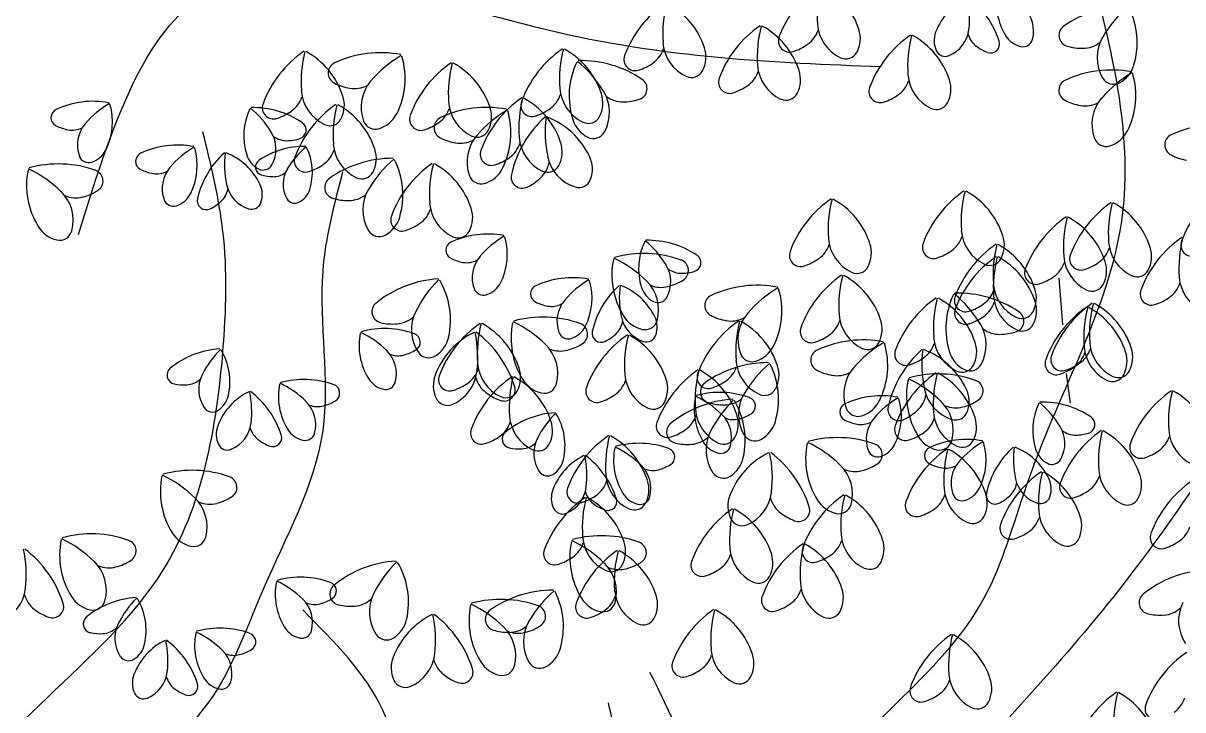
# Model space of a CAD drawing. Header units: millimetres. Extents: x 87938 to 265635, y 330093 to 434310.
# Drawn here: x 134599 to 135835, y 385443 to 386175 of the extents above; entities that cross this region are included whole.
import ezdxf

# ---------------------------------------------------------------- set-up
doc = ezdxf.new("R2010")
doc.units = ezdxf.units.MM

# ---------------------------------------------------------------- blocks, each defined once
blk = doc.blocks.new('A$C375B4AEE')
for p, q in [((7231.9, 4380.2), (7236, 4330.5)), ((7240, 4278.4), (7244.1, 4246.9))]:
    blk.add_line(p, q)
for centre, radius, start, end in [((7043.7, 4596.5), 117.2, 124.4099, 159.6857), ((7101.2, 4660.6), 126.8, 165.1974, 184.3302), ((6939.4, 4619.5), 83.7, 18.1183, 61.2661), ((7232.4, 4673.8), 66.9, 168.5702, 211.718), ((6879.1, 4576.8), 117.2, 124.4099, 159.6857), ((6936.6, 4640.9), 126.8, 165.1974, 184.3302), ((6774.8, 4599.7), 83.7, 18.1183, 61.2661), ((7163.3, 4618.8), 66.9, 116.1314, 159.2792), ((7035.5, 4657.5), 101.5, 353.0673, 12.2001), ((7079.1, 4604.2), 93.8, 17.7118, 52.9875), ((7170.5, 4643.7), 34.7, 345.1277, 45.5062), ((7304.7, 4553), 117.2, 89.873, 125.1487), ((7388.4, 4573.3), 126.8, 130.6604, 149.7931), ((7231.8, 4631.1), 83.7, 343.5813, 26.7291), ((6979.9, 4552.6), 117.2, 124.4099, 159.6857), ((7037.4, 4616.7), 126.8, 165.1974, 184.3302), ((6875.6, 4575.6), 83.7, 18.1183, 61.2661), ((7018, 4654.3), 43.4, 184.3302, 244.7087), ((7244.1, 4639.1), 11.9, 125.1483, 254.0782), ((6945, 4633.1), 11.9, 159.6855, 288.6152), ((6947.3, 4653.7), 29.6, 305.0675, 341.9073), ((6988.7, 4635.6), 31.8, 332.7028, 18.1184), ((7140.2, 4542.6), 117.2, 124.4099, 159.6857), ((7197.7, 4606.7), 126.8, 165.1974, 184.3302), ((7035.9, 4565.6), 83.7, 18.1183, 61.2661), ((7124.5, 4633.5), 25.4, 159.2791, 204.6945), ((7101.8, 4649.5), 34.7, 292.6888, 353.0673), ((7158.3, 4646.4), 23.7, 195.4903, 232.3299), ((7197, 4652), 25.4, 211.718, 257.1334), ((7316.2, 4615.3), 43.4, 149.7932, 210.1718), ((6769.2, 4527.9), 117.2, 124.4099, 159.6857), ((6826.6, 4592), 126.8, 165.1974, 184.3302), ((6664.9, 4550.8), 83.7, 18.1183, 61.2661), ((6782.6, 4634), 29.6, 305.0675, 341.9073), ((6853.3, 4634.6), 43.4, 184.3302, 244.7087), ((6824.1, 4615.9), 31.8, 332.7028, 18.1184), ((6930.4, 4677.7), 58.9, 288.1803, 305.0675), ((7111.1, 4627.3), 10.7, 204.6944, 292.6888), ((7172.6, 4665), 47.1, 232.3299, 249.2171), ((7159.4, 4629.8), 9.54, 248.7821, 17.7116), ((7193.8, 4637.6), 10.7, 257.1335, 345.1275), ((7257.4, 4684.1), 58.9, 253.6434, 270.5305), ((7257.6, 4654.8), 29.6, 270.5305, 307.3702), ((6493.7, 4525.4), 117.2, 124.4099, 159.6857), ((6551.1, 4589.5), 126.8, 165.1974, 184.3302), ((6389.4, 4548.3), 83.7, 18.1183, 61.2661), ((6509.3, 4503.3), 117.2, 79.5427, 114.8184), ((6595.2, 4508.2), 126.8, 120.3301, 139.4629), ((6451.6, 4593.1), 83.7, 333.251, 16.3988), ((6793.8, 4574.5), 83.7, 154.4733, 197.621), ((6638.4, 4513.4), 126.8, 31.4092, 50.542), ((6722.5, 4494.9), 117.2, 56.0537, 91.3294), ((6780.4, 4613.3), 11.9, 159.6855, 288.6152), ((7005.1, 4627.2), 13.3, 244.7086, 332.7027), ((6465.1, 4598.8), 11.9, 114.8186, 243.7479), ((6650.6, 4513.1), 117.2, 124.4099, 159.6857), ((6708.1, 4577.2), 126.8, 165.1974, 184.3302), ((6546.3, 4536.1), 83.7, 18.1183, 61.2661), ((6765.8, 4657.9), 58.9, 288.1803, 305.0675), ((6840.5, 4607.4), 13.3, 244.7086, 332.7027), ((6883.5, 4609.8), 29.6, 305.0675, 341.9073), ((6954.1, 4610.4), 43.4, 184.3302, 244.7087), ((6924.9, 4591.7), 31.8, 332.7028, 18.1184), ((7288.2, 4484.9), 117.2, 79.5426, 114.8184), ((7374.2, 4489.8), 126.8, 120.3301, 139.4629), ((7281.6, 4616.4), 31.8, 298.1659, 343.5814), ((7230.5, 4574.8), 83.7, 333.251, 16.3988), ((6486.3, 4640.7), 58.9, 243.313, 260.2002), ((6531.8, 4562.4), 43.4, 139.4629, 199.8414), ((6781.3, 4582.2), 11.9, 287.1241, 56.0536), ((6881.2, 4589.1), 11.9, 159.6855, 288.6152), ((7043.8, 4599.8), 29.6, 305.0675, 341.9073), ((7114.5, 4600.4), 43.4, 184.3302, 244.7087), ((7085.2, 4581.7), 31.8, 332.7028, 18.1184), ((7244, 4580.5), 11.9, 114.8184, 243.748), ((7290.3, 4600.2), 13.3, 210.1714, 298.166), ((6397.2, 4582.6), 29.6, 305.0674, 341.9073), ((6467.9, 4583.2), 43.4, 184.3302, 244.7086), ((6438.7, 4564.5), 31.8, 332.7028, 18.1184), ((6481.3, 4611.9), 29.6, 260.2003, 297.04), ((6672.7, 4585.1), 29.6, 305.0675, 341.9073), ((6743.4, 4585.7), 43.4, 184.3302, 244.7087), ((6714.2, 4567), 31.8, 332.7028, 18.1184), ((6709.7, 4556.9), 43.4, 331.0307, 31.4092), ((6767.4, 4597.7), 29.6, 233.8321, 270.6718), ((6866.6, 4633.8), 58.9, 288.1803, 305.0675), ((6941.3, 4583.2), 13.3, 244.7086, 332.7027), ((7041.5, 4579.2), 11.9, 159.6855, 288.6152), ((7026.9, 4623.8), 58.9, 288.1803, 305.0675), ((6202.6, 4474.9), 93.8, 79.5426, 114.8184), ((6271.4, 4478.8), 101.5, 120.3301, 139.4629), ((6156.5, 4546.8), 66.9, 333.251, 16.3988), ((6305.9, 4483), 101.5, 31.4091, 50.542), ((6373.2, 4468.2), 93.8, 56.0537, 91.3294), ((6394.9, 4561.9), 11.9, 159.6855, 288.6153), ((6527.8, 4468.6), 117.2, 124.4099, 159.6857), ((6585.2, 4532.7), 126.8, 165.1974, 184.3302), ((6423.5, 4491.6), 83.7, 18.1183, 61.2661), ((6554.2, 4570.3), 29.6, 305.0674, 341.9073), ((6622.2, 4445), 117.2, 79.5427, 114.8184), ((6624.9, 4570.9), 43.4, 184.3302, 244.7087), ((6725.9, 4475.7), 117.2, 124.4099, 159.6857), ((6595.6, 4552.2), 31.8, 332.7028, 18.1184), ((6783.3, 4539.9), 126.8, 165.1974, 184.3302), ((6670.5, 4564.4), 11.9, 159.6855, 288.6152), ((6621.5, 4498.7), 83.7, 18.1183, 61.2661), ((6767, 4627), 58.9, 270.6718, 287.559), ((7101.6, 4573.3), 13.3, 244.7086, 332.7027), ((7265.2, 4622.4), 58.9, 243.313, 260.2002), ((7260.2, 4593.5), 29.6, 260.2002, 297.0399), ((7310.7, 4544.1), 43.4, 139.4629, 199.8414), ((6167.3, 4551.3), 9.54, 114.8185, 243.7481), ((6430.2, 4531.8), 66.9, 154.4733, 197.621), ((6380.4, 4606.5), 58.9, 288.1803, 305.0675), ((6455.1, 4556), 13.3, 244.7086, 332.7027), ((6497.9, 4569.8), 31.8, 287.8356, 333.2509), ((6551.9, 4549.6), 11.9, 159.6855, 288.6153), ((6578, 4540.5), 11.9, 114.8186, 243.7479), ((6708.1, 4449.9), 126.8, 120.3301, 139.4629), ((6564.4, 4534.9), 83.7, 333.251, 16.3988), ((6762.8, 4464.8), 117.2, 131.9815, 167.2572), ((6655.9, 4609), 58.9, 288.1803, 305.0675), ((6811.3, 4535.9), 126.8, 172.7689, 191.9017), ((6656.4, 4473.8), 83.7, 25.6899, 68.8377), ((6744.3, 4558.8), 31.8, 197.6211, 243.0365), ((6730.6, 4558.5), 13.3, 244.7086, 332.7027), ((6184.2, 4584.8), 47.1, 243.313, 260.2002), ((6180.2, 4561.7), 23.7, 260.2002, 297.04), ((6220.7, 4522.2), 34.7, 139.4629, 199.8413), ((6420.2, 4538), 9.54, 287.1242, 56.0538), ((6503.5, 4552.2), 13.3, 199.8412, 287.8356), ((6537.3, 4594.3), 58.9, 288.1803, 305.0675), ((6612, 4543.7), 13.3, 244.7086, 332.7027), ((7276.8, 4551.4), 31.8, 287.8356, 333.2509), ((7401.1, 4426.6), 117.2, 79.5426, 114.8184), ((6362.9, 4517.8), 34.7, 331.0306, 31.4092), ((6409.1, 4550.4), 23.7, 233.8321, 270.6718), ((6408.8, 4573.8), 47.1, 270.6718, 287.559), ((6599.1, 4582.4), 58.9, 243.313, 260.2002), ((6594.2, 4553.6), 29.6, 260.2003, 297.04), ((6644.7, 4504.1), 43.4, 139.4629, 199.8414), ((6700.1, 4533.6), 43.4, 184.3302, 244.7087), ((6670.9, 4514.9), 31.8, 332.7028, 18.1184), ((6735.9, 4542.3), 13.3, 243.0365, 331.0308), ((7282.5, 4533.9), 13.3, 199.8412, 287.8355), ((7356.9, 4522.2), 11.9, 114.8184, 243.748), ((6193.5, 4528.1), 25.4, 287.8356, 333.251), ((6257.6, 4504.7), 9.54, 114.8185, 243.7481), ((6292.9, 4428.2), 93.8, 79.5426, 114.8184), ((6361.7, 4432.2), 101.5, 120.3301, 139.4629), ((6246.8, 4500.1), 66.9, 333.251, 16.3988), ((6405.4, 4444.1), 93.8, 131.9815, 167.2573), ((6444.2, 4501), 101.5, 172.7689, 191.9017), ((6320.3, 4451.3), 66.9, 25.6899, 68.8377), ((6390.6, 4519.3), 25.4, 197.6209, 243.0365), ((6427.7, 4435.1), 85.5, 88.9788, 124.2545), ((6488.9, 4449), 92.5, 129.7662, 148.899), ((6375.4, 4492.9), 61, 342.6871, 25.8349), ((6431.3, 4525.8), 29.6, 305.0674, 341.9073), ((6502, 4526.4), 43.4, 184.3302, 244.7086), ((6472.8, 4507.7), 31.8, 332.7028, 18.1184), ((6627.1, 4512.3), 11.9, 159.6855, 288.6152), ((6629.4, 4532.9), 29.6, 305.0675, 341.9073), ((6165.7, 4384.7), 117.2, 70.1506, 105.4264), ((6198, 4514), 10.7, 199.8417, 287.8357), ((6384.5, 4498.6), 8.7, 124.2545, 253.184), ((6384, 4506.1), 10.7, 243.0367, 331.031), ((6429, 4505.2), 11.9, 159.6855, 288.6153), ((6414.5, 4549.8), 58.9, 288.1803, 305.0675), ((6522.1, 4390.7), 117.2, 89.8729, 125.1487), ((6605.8, 4410.9), 126.8, 130.6604, 149.7932), ((6630.5, 4405.7), 117.2, 124.4099, 159.6857), ((6449.2, 4468.8), 83.7, 343.5813, 26.7291), ((6688, 4469.8), 126.8, 165.1974, 184.3302), ((6526.2, 4428.6), 83.7, 18.1183, 61.2661), ((6612.6, 4556.9), 58.9, 288.1803, 305.0675), ((6659.6, 4508.8), 29.6, 312.6391, 349.4788), ((6687.3, 4506.4), 13.3, 244.7086, 332.7027), ((6729.6, 4518.7), 43.4, 191.9017, 252.2802), ((6703.1, 4496.3), 31.8, 340.2745, 25.6899), ((7378.1, 4564.1), 58.9, 243.313, 260.2002), ((6215.4, 4479.2), 83.7, 168.5702, 211.718), ((6079.6, 4382.1), 126.8, 45.5061, 64.6389), ((6201.4, 4483.7), 11.9, 301.2209, 70.1507), ((6274.5, 4538.2), 47.1, 243.313, 260.2002), ((6270.5, 4515.1), 23.7, 260.2002, 297.0399), ((6311, 4475.6), 34.7, 139.4629, 199.8413), ((6394.7, 4531.3), 42.9, 252.7491, 269.6363), ((6394.6, 4509.9), 21.6, 269.6364, 306.476), ((6436.8, 4480.4), 31.6, 148.8991, 209.2775), ((6489.2, 4499.3), 13.3, 244.7086, 332.7027), ((6616.4, 4493.9), 13.3, 199.8412, 287.8356), ((6610.8, 4511.5), 31.8, 287.8356, 333.2509), ((6660.1, 4488), 11.9, 167.2572, 296.1868), ((6639.8, 4530.3), 58.9, 295.7519, 312.6391), ((6322.9, 4479.3), 23.7, 312.6391, 349.4787), ((6378.9, 4487.2), 34.7, 191.9017, 252.2802), ((6357.7, 4469.3), 25.4, 340.2744, 25.6898), ((6411.5, 4481.6), 23.2, 297.2717, 342.6872), ((6461.5, 4476.8), 11.9, 125.1488, 254.0781), ((6533.6, 4452.9), 43.4, 149.7932, 210.1716), ((6720.5, 4490.1), 13.3, 252.2802, 340.2746), ((7472.7, 4378.9), 117.2, 124.4099, 159.6857), ((6138.1, 4441.7), 43.4, 345.1278, 45.5062), ((6184.2, 4495.3), 29.6, 247.9291, 284.7688), ((6176.7, 4523.6), 58.9, 284.7688, 301.656), ((6288.4, 4467.4), 10.7, 199.8416, 287.8356), ((6283.8, 4481.5), 25.4, 287.8356, 333.251), ((6323.3, 4462.7), 9.54, 167.2572, 296.1871), ((6417.7, 4469.7), 9.72, 209.2774, 297.2718), ((6474.8, 4521.8), 58.9, 253.6434, 270.5305), ((6475.1, 4492.5), 29.6, 270.5305, 307.3702), ((7055.5, 4367.9), 117.2, 124.4099, 159.6857), ((7113, 4432), 126.8, 165.1974, 184.3302), ((6951.2, 4390.9), 83.7, 18.1183, 61.2661), ((7197.2, 4376.4), 117.2, 124.4099, 159.6857), ((7254.7, 4440.5), 126.8, 165.1974, 184.3302), ((7092.9, 4399.4), 83.7, 18.1183, 61.2661), ((6307, 4496.5), 47.1, 295.7519, 312.6391), ((6371.6, 4464.3), 10.7, 252.2802, 340.2741), ((6534.1, 4462.9), 29.6, 305.0674, 341.9073), ((6604.7, 4463.5), 43.4, 184.3302, 244.7087), ((6575.5, 4444.8), 31.8, 332.7028, 18.1184), ((7354.2, 4364.1), 117.2, 124.4099, 159.6857), ((7411.6, 4428.2), 126.8, 165.1974, 184.3302), ((7249.9, 4387.1), 83.7, 18.1183, 61.2661), ((6499, 4454.1), 31.8, 298.166, 343.5814), ((6531.8, 4442.2), 11.9, 159.6855, 288.6153), ((6517.2, 4486.9), 58.9, 288.1803, 305.0675), ((7306.2, 4348.9), 117.2, 124.4099, 159.6857), ((7363.7, 4413), 126.8, 165.1974, 184.3302), ((7201.9, 4371.8), 83.7, 18.1183, 61.2661), ((6171.2, 4451.9), 31.8, 211.718, 257.1335), ((6167.1, 4433.9), 13.3, 257.1335, 345.1277), ((6507.7, 4437.8), 13.3, 210.1717, 298.1659), ((6623.4, 4333.4), 93.8, 79.5426, 114.8184), ((6591.9, 4436.3), 13.3, 244.7086, 332.7027), ((7171.4, 4434.2), 43.4, 184.3302, 244.7086), ((7142.2, 4415.5), 31.8, 332.7028, 18.1184), ((6588.1, 4409.9), 9.54, 114.8181, 243.7479), ((6692.2, 4337.4), 101.5, 120.3301, 139.4629), ((6577.3, 4405.3), 66.9, 333.251, 16.3988), ((6851, 4390.4), 66.9, 154.4732, 197.621), ((6726.8, 4341.5), 101.5, 31.4092, 50.542), ((6794, 4326.7), 93.8, 56.0537, 91.3294), ((6959.1, 4425.1), 29.6, 305.0675, 341.9072), ((7029.7, 4425.7), 43.4, 184.3302, 244.7086), ((7000.5, 4407), 31.8, 332.7029, 18.1183), ((7098.5, 4412.9), 11.9, 159.6855, 288.6153), ((7100.7, 4433.6), 29.6, 305.0674, 341.9073), ((7231.3, 4319.6), 117.2, 124.4099, 159.6857), ((7288.7, 4383.8), 126.8, 165.1974, 184.3302), ((7127, 4342.6), 83.7, 18.1183, 61.2661), ((7328.4, 4421.9), 43.4, 184.3302, 244.7086), ((7429.4, 4326.8), 117.2, 124.4099, 159.6857), ((7299.2, 4403.2), 31.8, 332.7028, 18.1184), ((7486.8, 4390.9), 126.8, 165.1974, 184.3302), ((7374, 4415.4), 11.9, 159.6854, 288.6153), ((6605, 4443.4), 47.1, 243.313, 260.2002), ((6641.5, 4380.8), 34.7, 139.4629, 199.8413), ((6839.3, 4383.8), 83.7, 168.5702, 211.718), ((6703.6, 4286.7), 126.8, 45.5061, 64.639), ((6789.6, 4289.2), 117.2, 70.1507, 105.4264), ((6841.1, 4396.6), 9.54, 287.1242, 56.0536), ((6956.8, 4404.4), 11.9, 159.6858, 288.6153), ((6942.2, 4449.1), 58.9, 288.1803, 305.0675), ((7083.9, 4457.6), 58.9, 288.1803, 305.0675), ((7231.5, 4306.4), 117.2, 124.4099, 159.6857), ((7158.6, 4407), 13.3, 244.7086, 332.7027), ((7289, 4370.5), 126.8, 165.1974, 184.3302), ((7127.2, 4329.3), 83.7, 18.1183, 61.2661), ((7280.5, 4406.7), 43.4, 184.3302, 244.7086), ((7255.4, 4400.7), 11.9, 159.6855, 288.6153), ((7257.7, 4421.3), 29.6, 305.0674, 341.9073), ((6601, 4420.3), 23.7, 260.2003, 297.0399), ((6783.7, 4376.3), 34.7, 331.0307, 31.4091), ((6829.9, 4409), 23.7, 233.8321, 270.6718), ((6825.4, 4388.3), 11.9, 301.2209, 70.1507), ((7016.9, 4398.5), 13.3, 244.7086, 332.7027), ((7207.5, 4385.4), 11.9, 159.6858, 288.6153), ((7209.8, 4406.1), 29.6, 305.0675, 341.9072), ((7240.9, 4445.3), 58.9, 288.1803, 305.0675), ((7251.2, 4388), 31.8, 332.7029, 18.1183), ((7315.6, 4394.8), 13.3, 244.7086, 332.7027), ((6577.9, 4262.4), 117.2, 93.6396, 128.9153), ((6660.1, 4288.1), 126.8, 134.4271, 153.5598), ((6500, 4335.5), 83.7, 347.348, 30.4958), ((6713.8, 4286.8), 93.8, 79.5427, 114.8184), ((6782.5, 4290.8), 101.5, 120.3301, 139.4629), ((6667.6, 4358.7), 66.9, 333.251, 16.3988), ((6762.1, 4346.2), 43.4, 345.1278, 45.5062), ((6800.7, 4428.2), 58.9, 284.7688, 301.656), ((6829.7, 4432.4), 47.1, 270.6718, 287.559), ((7066.9, 4286.6), 117.2, 124.4099, 159.6857), ((7124.3, 4350.7), 126.8, 165.1974, 184.3302), ((6962.6, 4309.6), 83.7, 18.1183, 61.2661), ((7192.9, 4430), 58.9, 288.1803, 305.0675), ((7403.6, 4384.6), 43.4, 184.3302, 244.7087), ((6618.8, 4372.6), 10.7, 199.8412, 287.8355), ((6614.3, 4386.7), 25.4, 287.8356, 333.2509), ((6678.4, 4363.3), 9.54, 114.8183, 243.7479), ((6826.3, 4302.7), 93.8, 131.9815, 167.2573), ((6865.1, 4359.6), 101.5, 172.769, 191.9017), ((6741.1, 4309.9), 66.9, 25.6899, 68.8377), ((6811.5, 4377.8), 25.4, 197.6211, 243.0365), ((6808.1, 4399.9), 29.6, 247.9291, 284.7688), ((6910.8, 4255.4), 117.2, 79.5427, 114.8184), ((6996.8, 4260.3), 126.8, 120.3301, 139.4629), ((6853.1, 4345.2), 83.7, 333.251, 16.3987), ((7040, 4265.5), 126.8, 31.4092, 50.542), ((7124.1, 4247), 117.2, 56.0537, 91.3294), ((7134.8, 4376.8), 29.6, 305.0674, 341.9073), ((7205.5, 4377.5), 43.4, 184.3302, 244.7086), ((7176.3, 4358.8), 31.8, 332.7028, 18.1184), ((7267.6, 4379.5), 13.3, 244.7087, 332.7027), ((7330.6, 4363.3), 11.9, 159.6854, 288.6153), ((7332.9, 4384), 29.6, 305.0674, 341.9073), ((6511.8, 4344.4), 11.9, 128.9154, 257.845), ((6695.3, 4396.8), 47.1, 243.313, 260.2002), ((6691.3, 4373.7), 23.7, 260.2002, 297.0399), ((6731.8, 4334.1), 34.7, 139.4629, 199.8413), ((6804.8, 4364.7), 10.7, 243.0365, 331.0307), ((6866.6, 4350.9), 11.9, 114.8186, 243.7477), ((7167.7, 4262.4), 117.2, 124.4099, 159.6857), ((7225.1, 4326.5), 126.8, 165.1974, 184.3302), ((7063.4, 4285.4), 83.7, 18.1183, 61.2661), ((7195.3, 4326.6), 83.7, 154.4733, 197.6211), ((7132.6, 4356.2), 11.9, 159.6855, 288.6153), ((7118, 4400.8), 58.9, 288.1803, 305.0675), ((7135.1, 4363.6), 29.6, 305.0675, 341.9072), ((7205.8, 4364.2), 43.4, 184.3302, 244.7086), ((7176.5, 4345.5), 31.8, 332.7029, 18.1183), ((7334, 4256.7), 117.2, 124.4099, 159.6857), ((7391.5, 4320.8), 126.8, 165.1974, 184.3302), ((7229.7, 4279.7), 83.7, 18.1183, 61.2661), ((7316.1, 4407.9), 58.9, 288.1803, 305.0675), ((6524.3, 4360.9), 29.6, 274.2972, 311.137), ((6585.4, 4325.3), 43.4, 153.5598, 213.9382), ((6682.2, 4221.4), 117.2, 70.1507, 105.4264), ((6799.7, 4345.8), 34.7, 191.9017, 252.2802), ((6795.2, 4356.5), 31.8, 211.718, 257.1334), ((6778.5, 4327.9), 25.4, 340.2744, 25.69), ((6887.8, 4392.8), 58.9, 243.313, 260.2003), ((6933.4, 4314.5), 43.4, 139.4629, 199.8413), ((7041.1, 4344.4), 43.4, 184.3302, 244.7086), ((7132.8, 4342.9), 11.9, 159.6858, 288.6153), ((7118.2, 4387.5), 58.9, 288.1803, 305.0675), ((7182.9, 4334.3), 11.9, 287.1241, 56.0538), ((7192.7, 4350.3), 13.3, 244.7086, 332.7027), ((7328, 4252.5), 117.2, 124.4099, 159.6857), ((7385.5, 4316.6), 126.8, 165.1974, 184.3302), ((7223.7, 4275.4), 83.7, 18.1183, 61.2661), ((6513.3, 4232.6), 93.8, 70.1506, 105.4264), ((6522.1, 4390.1), 58.9, 257.41, 274.2972), ((6681.5, 4235.2), 117.2, 124.4099, 159.6857), ((6738.9, 4299.3), 126.8, 165.1974, 184.3302), ((6577.2, 4258.2), 83.7, 18.1183, 61.2661), ((6731.9, 4315.9), 83.7, 168.5702, 211.718), ((6596.2, 4218.9), 126.8, 45.5061, 64.639), ((6704.6, 4340), 25.4, 287.8356, 333.251), ((6717.9, 4320.4), 11.9, 301.2209, 70.1507), ((6743.7, 4337.9), 23.7, 312.6391, 349.4787), ((6791.1, 4338.5), 13.3, 257.1334, 345.1277), ((6957, 4237.7), 117.2, 124.4099, 159.6857), ((6882.8, 4364), 29.6, 260.2003, 297.04), ((7014.4, 4301.8), 126.8, 165.1974, 184.3302), ((6852.7, 4260.7), 83.7, 18.1183, 61.2661), ((6968.2, 4323.2), 11.9, 159.6858, 288.6153), ((6970.4, 4343.8), 29.6, 305.0675, 341.9072), ((7011.9, 4325.7), 31.8, 332.7029, 18.1183), ((7111.2, 4309), 43.4, 331.0307, 31.4092), ((7192.9, 4337), 13.3, 244.7086, 332.7027), ((6553.1, 4308.3), 66.9, 168.5702, 211.718), ((6444.5, 4230.6), 101.5, 45.5061, 64.6389), ((6541.9, 4311.8), 9.54, 301.221, 70.1508), ((6645.6, 4247.2), 83.7, 116.1313, 159.2791), ((6550.7, 4324.2), 31.8, 301.9325, 347.348), ((6485.9, 4295.6), 126.8, 353.0673, 12.2001), ((6540.4, 4229), 117.2, 17.7118, 52.9875), ((6709.2, 4326), 10.7, 199.8412, 287.8355), ((6838.4, 4222.9), 117.2, 124.4099, 159.6857), ((6744.1, 4321.2), 9.54, 167.2572, 296.1869), ((6727.9, 4355.1), 47.1, 295.7519, 312.6391), ((6895.9, 4287.1), 126.8, 165.1974, 184.3302), ((6734.1, 4245.9), 83.7, 18.1183, 61.2661), ((6792.4, 4322.9), 10.7, 252.2803, 340.2745), ((6953.6, 4367.8), 58.9, 288.1803, 305.0675), ((7023.7, 4197.1), 117.2, 79.5426, 114.8184), ((7141.9, 4320.2), 43.4, 184.3302, 244.7086), ((7168.9, 4349.8), 29.6, 233.8322, 270.6718), ((7168.6, 4379.1), 58.9, 270.6718, 287.559), ((6343.9, 4211.2), 93.8, 93.6396, 128.9153), ((6409.7, 4231.7), 101.5, 134.4271, 153.5599), ((6281.6, 4269.7), 66.9, 347.348, 30.4958), ((6491.3, 4278.2), 34.7, 345.1276, 45.5061), ((6522.1, 4343.8), 47.1, 284.7688, 301.656), ((6654.6, 4278.4), 43.4, 345.1278, 45.5062), ((6700.7, 4332), 29.6, 247.9291, 284.7688), ((6693.2, 4360.3), 58.9, 284.7688, 301.656), ((6899.4, 4321.9), 31.8, 287.8356, 333.2511), ((6979.5, 4292.6), 11.9, 114.8186, 243.7477), ((7109.7, 4202), 126.8, 120.3301, 139.4629), ((7028.3, 4317.3), 13.3, 244.7086, 332.7027), ((6966, 4287), 83.7, 333.251, 16.3987), ((7164.4, 4216.9), 117.2, 131.9815, 167.2573), ((7069, 4299), 11.9, 159.6858, 288.6153), ((7212.8, 4288), 126.8, 172.769, 191.9018), ((7057.9, 4225.9), 83.7, 25.6898, 68.8377), ((7071.2, 4319.6), 29.6, 305.0675, 341.9072), ((7112.7, 4301.5), 31.8, 332.7029, 18.1183), ((7237.6, 4313.9), 29.6, 305.0674, 341.9073), ((7302.3, 4310.3), 43.4, 184.3302, 244.7086), ((7308.3, 4314.5), 43.4, 184.3302, 244.7086), ((7273, 4291.6), 31.8, 332.7029, 18.1183), ((7279, 4295.8), 31.8, 332.7028, 18.1184), ((6528.1, 4321.1), 23.7, 247.9291, 284.7688), ((6560.4, 4308.5), 13.3, 213.9383, 301.9325), ((6655.7, 4293), 43.4, 184.3302, 244.7086), ((6922.5, 4172.8), 117.2, 89.8729, 125.1487), ((6931.2, 4295.5), 43.4, 184.3302, 244.7086), ((6905.1, 4304.3), 13.3, 199.8415, 287.8357), ((7006.2, 4193), 126.8, 130.6604, 149.7932), ((7054.4, 4343.6), 58.9, 288.1803, 305.0675), ((7145.9, 4310.9), 31.8, 197.6211, 243.0364), ((7229.3, 4289), 11.9, 159.6858, 288.6153), ((7235.3, 4293.2), 11.9, 159.6855, 288.6153), ((7220.7, 4337.9), 58.9, 288.1803, 305.0675), ((7231.6, 4309.7), 29.6, 305.0675, 341.9072), ((6291, 4276.7), 9.54, 128.9152, 257.845), ((6349.9, 4261.5), 34.7, 153.5599, 213.9383), ((6597.1, 4265.5), 31.8, 159.2791, 204.6947), ((6568.7, 4285.5), 43.4, 292.6888, 353.0673), ((6585, 4292.4), 29.6, 305.0676, 341.9072), ((6626.5, 4274.3), 31.8, 332.7029, 18.1183), ((6812.7, 4280.8), 43.4, 184.3302, 244.7086), ((6913.6, 4185.6), 117.2, 124.4099, 159.6857), ((6971.1, 4249.7), 126.8, 165.1974, 184.3302), ((6858.3, 4274.3), 11.9, 159.6858, 288.6153), ((6809.3, 4208.6), 83.7, 18.1183, 61.2661), ((6860.5, 4294.9), 29.6, 305.0675, 341.9072), ((6849.6, 4250.9), 83.7, 343.5813, 26.7291), ((6902, 4276.8), 31.8, 332.7029, 18.1183), ((7000.7, 4334.5), 58.9, 243.313, 260.2002), ((6995.7, 4305.7), 29.6, 260.2002, 297.04), ((7046.2, 4256.2), 43.4, 139.4629, 199.8413), ((7167.5, 4182.4), 117.2, 124.4099, 159.6857), ((7103.6, 4160.8), 117.2, 70.1507, 105.4264), ((7225, 4246.5), 126.8, 165.1974, 184.3302), ((7063.2, 4205.4), 83.7, 18.1183, 61.2661), ((7129.1, 4293.1), 13.3, 244.7086, 332.7027), ((7137.5, 4294.4), 13.3, 243.0365, 331.0304), ((7214.7, 4333.7), 58.9, 288.1803, 305.0675), ((7289.4, 4283.1), 13.3, 244.7087, 332.7027), ((7295.4, 4287.3), 13.3, 244.7086, 332.7027), ((6299.3, 4313.3), 47.1, 257.41, 274.2972), ((6301, 4290), 23.7, 274.2972, 311.137), ((6467.1, 4254), 66.9, 168.5702, 211.718), ((6358.5, 4176.3), 101.5, 45.5061, 64.6389), ((6427.4, 4178.3), 93.8, 70.1506, 105.4264), ((6456, 4257.6), 9.54, 301.221, 70.1508), ((6517.8, 4286.4), 25.4, 211.7181, 257.1334), ((6514.5, 4272), 10.7, 257.1333, 345.1275), ((6582.7, 4271.8), 11.9, 159.6858, 288.6152), ((6568.2, 4316.4), 58.9, 288.1803, 305.0675), ((6715.6, 4178.5), 117.2, 124.4099, 159.6857), ((6639.3, 4281.7), 29.6, 195.4901, 232.33), ((6640.7, 4261), 11.9, 248.7822, 17.712), ((6773, 4242.6), 126.8, 165.1974, 184.3302), ((6611.2, 4201.5), 83.7, 18.1183, 61.2661), ((6687.8, 4288.7), 31.8, 211.718, 257.1334), ((6683.7, 4270.7), 13.3, 257.1334, 345.1277), ((6742, 4280.1), 29.6, 305.0675, 341.9072), ((6783.4, 4262.1), 31.8, 332.7029, 18.1183), ((6861.9, 4258.9), 11.9, 125.1488, 254.0782), ((6843.7, 4318.9), 58.9, 288.1803, 305.0675), ((7153.4, 4255.3), 83.7, 168.5702, 211.718), ((7017.6, 4158.2), 126.8, 45.5061, 64.639), ((7139.4, 4259.8), 11.9, 301.2209, 70.1507), ((6398.1, 4199), 66.9, 116.1313, 159.2791), ((6322.1, 4260.6), 25.4, 301.9326, 347.3479), ((6270.3, 4237.7), 101.5, 353.0673, 12.2001), ((6313.9, 4184.4), 93.8, 17.7118, 52.9875), ((6580.3, 4257.8), 13.3, 204.6945, 292.689), ((6657.2, 4304.9), 58.9, 232.33, 249.2171), ((6642.9, 4265.9), 13.3, 244.7087, 332.7027), ((6739.7, 4259.5), 11.9, 159.6858, 288.6153), ((6725.1, 4304.1), 58.9, 288.1803, 305.0675), ((6910.3, 4240.1), 66.9, 168.5702, 211.718), ((6801.7, 4162.4), 101.5, 45.5061, 64.6389), ((6870.5, 4164.5), 93.8, 70.1507, 105.4264), ((6934, 4235), 43.4, 149.7932, 210.1716), ((6899.1, 4243.7), 9.54, 301.2212, 70.151), ((6918.4, 4268.4), 13.3, 244.7087, 332.7027), ((7043.5, 4160.9), 93.8, 79.5426, 114.8184), ((7112.2, 4164.9), 101.5, 120.3301, 139.4629), ((7061.2, 4260.9), 29.6, 312.639, 349.4788), ((7131.2, 4270.8), 43.4, 191.9018, 252.2802), ((7104.7, 4248.4), 31.8, 340.2745, 25.69), ((7418.3, 4163.4), 117.2, 124.4099, 159.6857), ((7475.7, 4227.5), 126.8, 165.1974, 184.3302), ((7313.9, 4186.3), 83.7, 18.1183, 61.2661), ((6330, 4248), 10.7, 213.9386, 301.9326), ((6405.3, 4223.9), 34.7, 345.1276, 45.5061), ((6442.2, 4266.8), 23.7, 247.9291, 284.7688), ((6436.2, 4289.5), 47.1, 284.7688, 301.656), ((6799.8, 4253.6), 13.3, 244.7087, 332.7027), ((6891.9, 4134), 117.2, 93.6396, 128.9154), ((6887.9, 4243.4), 43.4, 184.3302, 244.7086), ((6875.2, 4303.9), 58.9, 253.6434, 270.5305), ((6974.1, 4159.7), 126.8, 134.4271, 153.5598), ((6875.5, 4274.6), 29.6, 270.5305, 307.3701), ((6814.1, 4207.1), 83.7, 347.348, 30.4957), ((7008.1, 4237.4), 9.54, 114.8182, 243.748), ((7018, 4246), 13.3, 199.8415, 287.8356), ((7012.3, 4263.6), 31.8, 287.8356, 333.2511), ((7061.7, 4240.1), 11.9, 167.2572, 296.1866), ((6997.3, 4232.8), 66.9, 333.251, 16.3988), ((7076.1, 4217.8), 43.4, 345.1278, 45.5062), ((7122.1, 4271.4), 29.6, 247.9291, 284.7688), ((7114.7, 4299.7), 58.9, 284.7688, 301.656), ((7271.1, 4217.9), 66.9, 154.4732, 197.621), ((7146.8, 4169), 101.5, 31.4092, 50.542), ((7214.1, 4154.2), 93.8, 56.0537, 91.3294), ((6701.1, 4143), 93.8, 93.6396, 128.9154), ((6689.8, 4236.3), 43.4, 184.3302, 244.7086), ((6766.9, 4163.6), 101.5, 134.4271, 153.5599), ((6660.6, 4217.6), 31.8, 332.7029, 18.1183), ((6638.8, 4201.5), 66.9, 347.348, 30.4958), ((6817.2, 4242.8), 29.6, 305.0675, 341.9072), ((6848.5, 4210.1), 34.7, 345.1275, 45.5061), ((6885.3, 4253), 23.7, 247.9292, 284.7688), ((6858.6, 4224.7), 31.8, 332.7029, 18.1183), ((6879.3, 4275.6), 47.1, 284.7688, 301.656), ((7025.1, 4270.9), 47.1, 243.313, 260.2002), ((7061.5, 4208.3), 34.7, 139.4629, 199.8413), ((7041.3, 4282.4), 58.9, 295.7519, 312.6391), ((7071.1, 4239.6), 29.6, 305.0674, 341.9073), ((7141.8, 4240.2), 43.4, 184.3302, 244.7086), ((7122, 4242.2), 13.3, 252.2801, 340.2746), ((7112.5, 4221.5), 31.8, 332.7028, 18.1184), ((7261.1, 4224.1), 9.54, 287.1241, 56.0536), ((6359.3, 4213.7), 25.4, 159.2791, 204.6945), ((6336.6, 4229.7), 34.7, 292.6889, 353.0673), ((6393.1, 4226.6), 23.7, 195.4901, 232.33), ((6431.8, 4232.2), 25.4, 211.7181, 257.1334), ((6428.6, 4217.8), 10.7, 257.1333, 345.1275), ((6616.8, 4215), 11.9, 159.6858, 288.6152), ((6619.1, 4235.7), 29.6, 305.0676, 341.9072), ((6648.2, 4208.6), 9.54, 128.915, 257.8448), ((6814.9, 4222.2), 11.9, 159.6858, 288.6153), ((6825.8, 4215.9), 11.9, 128.9153, 257.8448), ((6800.3, 4266.8), 58.9, 288.1803, 305.0675), ((6899.4, 4196.8), 43.4, 153.5597, 213.9382), ((6899.4, 4236.2), 31.8, 298.166, 343.5814), ((7021.1, 4247.8), 23.7, 260.2002, 297.0399), ((7068.8, 4218.9), 11.9, 159.6855, 288.6153), ((7054.2, 4263.6), 58.9, 288.1803, 305.0675), ((7203.8, 4203.8), 34.7, 331.0307, 31.4091), ((7343.5, 4120.9), 117.2, 124.4099, 159.6857), ((7250, 4236.5), 23.7, 233.8322, 270.6718), ((7249.7, 4259.9), 47.1, 270.6718, 287.559), ((7401, 4185), 126.8, 165.1974, 184.3302), ((7239.2, 4143.8), 83.7, 18.1183, 61.2661), ((7392.5, 4221.2), 43.4, 184.3302, 244.7087), ((6345.9, 4207.5), 10.7, 204.6948, 292.6889), ((6407.4, 4245.2), 47.1, 232.3299, 249.2172), ((6394.2, 4210), 9.54, 248.7823, 17.7116), ((6602.3, 4259.7), 58.9, 288.1803, 305.0675), ((6658.3, 4221.8), 23.7, 274.2972, 311.1371), ((6677, 4209.1), 13.3, 244.7087, 332.7027), ((6707.1, 4193.3), 34.7, 153.5599, 213.9383), ((6818.3, 4115.5), 117.2, 124.4099, 159.6857), ((6875.7, 4179.6), 126.8, 165.1974, 184.3302), ((6714, 4138.5), 83.7, 18.1183, 61.2661), ((6784.6, 4110.2), 93.8, 70.1507, 105.4264), ((6836.1, 4261.7), 58.9, 257.41, 274.2972), ((6838.3, 4232.5), 29.6, 274.2973, 311.1369), ((6875, 4218.3), 25.4, 211.7181, 257.1334), ((6875, 4216.3), 13.3, 244.7087, 332.7027), ((6908.1, 4219.9), 13.3, 210.1714, 298.166), ((7045.9, 4187.5), 83.7, 168.5702, 211.718), ((6910.2, 4090.4), 126.8, 45.5061, 64.639), ((6996.2, 4092.9), 117.2, 70.1507, 105.4264), ((7032, 4192), 11.9, 301.2209, 70.1507), ((7034.4, 4214.2), 25.4, 287.8355, 333.251), ((7109.2, 4228), 31.8, 211.718, 257.1334), ((7133.8, 4114.3), 93.8, 79.5426, 114.8184), ((7105.1, 4210.1), 13.3, 257.1334, 345.1277), ((7128.9, 4213), 13.3, 244.7086, 332.7027), ((7202.6, 4118.2), 101.5, 120.3301, 139.4629), ((7087.6, 4186.2), 66.9, 333.251, 16.3988), ((7319.5, 4199.9), 11.9, 159.6855, 288.6153), ((7321.8, 4220.6), 29.6, 305.0674, 341.9073), ((6656.5, 4245.2), 47.1, 257.41, 274.2972), ((6755.3, 4130.8), 66.9, 116.1314, 159.2791), ((6627.5, 4169.6), 101.5, 353.0673, 12.2001), ((6671.1, 4116.2), 93.8, 17.7117, 52.9875), ((6824.4, 4185.8), 66.9, 168.5702, 211.718), ((6715.7, 4108.2), 101.5, 45.5061, 64.6389), ((6813.2, 4189.4), 9.54, 301.2212, 70.151), ((6871.7, 4203.9), 10.7, 257.1335, 345.1276), ((6959.6, 4118.7), 83.7, 116.1314, 159.2792), ((6799.9, 4167.2), 126.8, 353.0673, 12.2001), ((6854.4, 4100.5), 117.2, 17.7117, 52.9875), ((7038.9, 4200.1), 10.7, 199.8413, 287.8356), ((7178.9, 4101.1), 117.2, 124.4099, 159.6857), ((7098.4, 4190.8), 9.54, 114.8183, 243.7479), ((7236.3, 4165.2), 126.8, 165.1974, 184.3302), ((7074.6, 4124.1), 83.7, 18.1183, 61.2661), ((7246.3, 4130.2), 93.8, 131.9815, 167.2573), ((7285.1, 4187.1), 101.5, 172.769, 191.9017), ((7161.2, 4137.4), 66.9, 25.6899, 68.8377), ((7231.5, 4205.3), 25.4, 197.6211, 243.0365), ((7305, 4244.5), 58.9, 288.1803, 305.0675), ((6679.4, 4192.4), 25.4, 301.9326, 347.3479), ((6762.5, 4155.8), 34.7, 345.1275, 45.5061), ((6793.4, 4221.4), 47.1, 284.7688, 301.656), ((6864.7, 4195.7), 31.8, 301.9325, 347.348), ((6968.7, 4149.9), 43.4, 345.1278, 45.5062), ((7007.3, 4231.9), 58.9, 284.7688, 301.656), ((7115.4, 4224.3), 47.1, 243.313, 260.2002), ((7111.4, 4201.2), 23.7, 260.2002, 297.0399), ((7151.8, 4161.6), 34.7, 139.4629, 199.8413), ((7224.8, 4192.2), 10.7, 243.0364, 331.0307), ((6358.1, 4152.6), 83.7, 168.5702, 211.718), ((6222.3, 4055.5), 126.8, 45.5061, 64.6389), ((6308.4, 4058), 117.2, 70.1506, 105.4264), ((6344.1, 4157), 11.9, 301.2209, 70.1507), ((6687.2, 4179.9), 10.7, 213.9385, 301.9324), ((6792.5, 4173.3), 43.4, 184.3302, 244.7086), ((6799.4, 4198.7), 23.7, 247.9292, 284.7688), ((6874.4, 4180.1), 13.3, 213.9383, 301.9327), ((7014.7, 4203.5), 29.6, 247.9291, 284.7688), ((7279.7, 4076.9), 117.2, 124.4099, 159.6857), ((7219.8, 4173.3), 34.7, 191.9017, 252.2802), ((7337.2, 4141), 126.8, 165.1974, 184.3302), ((7175.4, 4099.9), 83.7, 18.1183, 61.2661), ((7198.6, 4155.4), 25.4, 340.2744, 25.69), ((7247.1, 4178.1), 29.6, 305.0674, 341.9073), ((7317.8, 4178.7), 43.4, 184.3302, 244.7086), ((7288.5, 4160), 31.8, 332.7028, 18.1184), ((6716.5, 4145.5), 25.4, 159.2791, 204.6945), ((6693.8, 4161.5), 34.7, 292.6888, 353.0673), ((6719.6, 4152.1), 11.9, 159.6858, 288.6153), ((6721.8, 4172.7), 29.6, 305.0675, 341.9072), ((6763.3, 4154.6), 31.8, 332.7029, 18.1183), ((7153.1, 4158.9), 43.4, 184.3302, 244.7086), ((7124.7, 4167.5), 25.4, 287.8355, 333.251), ((7163.8, 4165.4), 23.7, 312.6392, 349.4787), ((7244.8, 4157.4), 11.9, 159.6855, 288.6153), ((7230.2, 4202), 58.9, 288.1803, 305.0675), ((7440, 4067), 117.2, 124.4099, 159.6857), ((6280.8, 4115), 43.4, 345.1277, 45.5061), ((6326.9, 4168.6), 29.6, 247.9291, 284.7688), ((6319.4, 4197), 58.9, 284.7688, 301.656), ((6793.5, 4049.7), 117.2, 124.4099, 159.6857), ((6705, 4196.7), 58.9, 288.1803, 305.0675), ((6850.9, 4113.8), 126.8, 165.1974, 184.3302), ((6750.3, 4158.5), 23.7, 195.4901, 232.3299), ((6689.2, 4072.7), 83.7, 18.1183, 61.2661), ((6751.4, 4141.9), 9.54, 248.7821, 17.7116), ((6789, 4164), 25.4, 211.7181, 257.1334), ((6785.8, 4149.6), 10.7, 257.1335, 345.1276), ((6911.1, 4137.1), 31.8, 159.2792, 204.6945), ((6882.8, 4157.1), 43.4, 292.6888, 353.0673), ((6953.4, 4153.3), 29.6, 195.4901, 232.3299), ((7069, 4052.2), 117.2, 124.4099, 159.6857), ((7001.8, 4160.2), 31.8, 211.718, 257.1334), ((7126.4, 4116.3), 126.8, 165.1974, 184.3302), ((6964.7, 4075.2), 83.7, 18.1183, 61.2661), ((7080.2, 4137.7), 11.9, 159.6855, 288.6153), ((7082.4, 4158.3), 29.6, 305.0674, 341.9073), ((7129.2, 4153.5), 10.7, 199.8413, 287.8356), ((7123.9, 4140.2), 31.8, 332.7028, 18.1184), ((7164.2, 4148.7), 9.54, 167.2572, 296.1868), ((7147.9, 4182.6), 47.1, 295.7519, 312.6391), ((7212.5, 4150.4), 10.7, 252.2803, 340.2745), ((7304.9, 4151.5), 13.3, 244.7086, 332.7027), ((6703.1, 4139.3), 10.7, 204.6944, 292.6889), ((6764.6, 4177), 47.1, 232.33, 249.2172), ((6779.7, 4146.2), 13.3, 244.7087, 332.7027), ((6950.4, 4037.4), 117.2, 124.4099, 159.6857), ((7007.9, 4101.6), 126.8, 165.1974, 184.3302), ((6846.1, 4060.4), 83.7, 18.1183, 61.2661), ((6971.3, 4176.5), 58.9, 232.3299, 249.2171), ((6954.7, 4132.5), 11.9, 248.7822, 17.7116), ((6997.7, 4142.2), 13.3, 257.1334, 345.1277), ((7065.6, 4182.3), 58.9, 288.1803, 305.0675), ((7253.9, 4134.7), 43.4, 184.3302, 244.7086), ((6894.4, 4129.4), 13.3, 204.6945, 292.689), ((7140.3, 4131.8), 13.3, 244.7086, 332.7027), ((7181, 4113.5), 11.9, 159.6855, 288.6153), ((7183.2, 4134.1), 29.6, 305.0674, 341.9073), ((7224.7, 4116), 31.8, 332.7028, 18.1184), ((6201, 3990.2), 117.2, 70.1506, 105.4264), ((6314, 4125.3), 31.8, 211.718, 257.1334), ((6309.9, 4107.3), 13.3, 257.1334, 345.1277), ((6744.8, 3988.3), 117.2, 70.1507, 105.4264), ((6767.7, 4107.5), 43.4, 184.3302, 244.7087), ((7043.2, 4110), 43.4, 184.3302, 244.7086), ((7166.4, 4158.1), 58.9, 288.1803, 305.0675), ((7341.3, 4103.5), 11.9, 159.6854, 288.6153), ((7343.6, 4124.2), 29.6, 305.0674, 341.9073), ((6059.2, 3997.7), 117.2, 17.7118, 52.9875), ((6250.7, 4084.7), 83.7, 168.5703, 211.718), ((6114.9, 3987.6), 126.8, 45.5062, 64.6389), ((6236.7, 4089.2), 11.9, 301.2211, 70.1507), ((6794.5, 4082.8), 83.7, 168.5702, 211.718), ((6658.7, 3985.7), 126.8, 45.5061, 64.6389), ((6697, 4106.9), 29.6, 305.0675, 341.9073), ((6738.5, 4088.8), 31.8, 332.7028, 18.1184), ((6780.5, 4087.3), 11.9, 301.2211, 70.1507), ((6924.7, 4095.3), 43.4, 184.3302, 244.7087), ((7025.7, 4000.1), 117.2, 124.4099, 159.6857), ((7083.1, 4064.2), 126.8, 165.1974, 184.3302), ((6970.3, 4088.8), 11.9, 159.6855, 288.6152), ((6921.3, 4023.1), 83.7, 18.1183, 61.2661), ((6972.5, 4109.4), 29.6, 305.0674, 341.9073), ((7014, 4091.3), 31.8, 332.7028, 18.1184), ((7241.1, 4107.6), 13.3, 244.7086, 332.7027), ((7326.7, 4148.2), 58.9, 288.1803, 305.0675), ((6004.7, 4064.4), 126.8, 353.0673, 12.2001), ((6212, 4129.1), 58.9, 284.7688, 301.656), ((6694.7, 4086.3), 11.9, 159.6855, 288.6152), ((6680.2, 4130.9), 58.9, 288.1803, 305.0675), ((6827.6, 3993), 117.2, 124.4099, 159.6857), ((6885, 4057.1), 126.8, 165.1974, 184.3302), ((6723.3, 4016), 83.7, 18.1183, 61.2661), ((6854, 4094.6), 29.6, 305.0675, 341.9073), ((6895.4, 4076.6), 31.8, 332.7028, 18.1184), ((6955.7, 4133.4), 58.9, 288.1803, 305.0675), ((6173.4, 4047.2), 43.4, 345.1277, 45.5062), ((6219.5, 4100.8), 29.6, 247.9291, 284.7688), ((6533.1, 3961.5), 117.2, 93.6396, 128.9153), ((6615.2, 3987.2), 126.8, 134.427, 153.5598), ((6455.2, 4034.6), 83.7, 347.348, 30.4957), ((6717.2, 4045.3), 43.4, 345.1277, 45.5062), ((6754.9, 4080.4), 13.3, 244.7086, 332.7027), ((6763.3, 4098.9), 29.6, 247.9291, 284.7688), ((6755.8, 4127.2), 58.9, 284.7688, 301.656), ((6851.7, 4074), 11.9, 159.6855, 288.6152), ((6837.1, 4118.6), 58.9, 288.1803, 305.0675), ((7030.4, 4082.9), 13.3, 244.7086, 332.7027), ((7395.6, 3951.9), 117.2, 93.6396, 128.9153), ((6463.7, 4043), 66.9, 168.5702, 211.718), ((6355.1, 3965.3), 101.5, 45.5062, 64.6389), ((6423.9, 3967.4), 93.8, 70.1506, 105.4264), ((6452.5, 4046.6), 9.54, 301.221, 70.1506), ((6911.8, 4068.1), 13.3, 244.7086, 332.7027), ((6999.9, 4057.9), 43.4, 184.3302, 244.7087), ((6087.5, 4054.3), 43.4, 292.6888, 353.0673), ((6158.1, 4050.5), 29.6, 195.4903, 232.3299), ((6466.9, 4043.4), 11.9, 128.9154, 257.845), ((6540.5, 4024.3), 43.4, 153.5598, 213.9383), ((6693.2, 3930.2), 117.2, 89.8729, 125.1487), ((6776.8, 3950.4), 126.8, 130.6604, 149.7932), ((6620.3, 4008.2), 83.7, 343.5813, 26.7291), ((6801.8, 4050.8), 43.4, 184.3302, 244.7087), ((6772.6, 4032.1), 31.8, 332.7028, 18.1184), ((6929.2, 4057.3), 29.6, 305.0675, 341.9073), ((6970.6, 4039.2), 31.8, 332.7028, 18.1184), ((7329.5, 4033.9), 11.9, 128.9154, 257.845), ((6159.5, 4029.8), 11.9, 248.7823, 17.7116), ((6206.6, 4057.4), 31.8, 211.718, 257.1334), ((6254.6, 3945.9), 93.8, 93.6396, 128.9153), ((6202.5, 4039.4), 13.3, 257.1334, 345.1277), ((6320.3, 3966.5), 101.5, 134.427, 153.5598), ((6192.3, 4004.4), 66.9, 347.348, 30.4958), ((6401.9, 4012.9), 34.7, 345.1277, 45.5062), ((6438.7, 4055.8), 23.7, 247.9291, 284.7688), ((6432.8, 4078.5), 47.1, 284.7688, 301.656), ((6477.2, 4089.2), 58.9, 257.41, 274.2972), ((6479.4, 4060), 29.6, 274.2972, 311.1369), ((6687.1, 4015), 83.7, 168.5702, 211.718), ((6551.3, 3917.9), 126.8, 45.5062, 64.6389), ((6637.3, 3920.4), 117.2, 70.1507, 105.4264), ((6673.1, 4019.5), 11.9, 301.2211, 70.1507), ((6728.8, 4029.5), 11.9, 159.6855, 288.6152), ((6750.3, 4055.5), 31.8, 211.718, 257.1334), ((6746.2, 4037.6), 13.3, 257.1334, 345.1277), ((6731.1, 4050.2), 29.6, 305.0675, 341.9073), ((6926.9, 4036.6), 11.9, 159.6855, 288.6152), ((6912.4, 4081.3), 58.9, 288.1803, 305.0675), ((7403.1, 4014.8), 43.4, 153.5598, 213.9382), ((6176, 4073.7), 58.9, 232.3299, 249.2171), ((6201.7, 4011.4), 9.54, 128.9155, 257.8449), ((6600.8, 3946.2), 83.7, 116.1314, 159.2791), ((6441, 3994.7), 126.8, 353.0673, 12.2001), ((6495.5, 3928), 117.2, 17.7118, 52.9875), ((6632.6, 4016.3), 11.9, 125.1488, 254.0782), ((6714.3, 4074.2), 58.9, 288.1803, 305.0675), ((6789, 4023.6), 13.3, 244.7086, 332.7027), ((6930.3, 3930), 117.2, 124.4099, 159.6857), ((6987.8, 3994.1), 126.8, 165.1974, 184.3302), ((6826, 3953), 83.7, 18.1183, 61.2661), ((6987, 4030.8), 13.3, 244.7086, 332.7027), ((7339.8, 4079.7), 58.9, 257.41, 274.2972), ((7342, 4050.4), 29.6, 274.2972, 311.137), ((6211.7, 4024.7), 23.7, 274.2972, 311.1369), ((6260.5, 3996.2), 34.7, 153.5598, 213.9384), ((6338, 3913.1), 93.8, 70.1506, 105.4264), ((6428.4, 4021.2), 25.4, 211.7179, 257.1334), ((6505.8, 4023.2), 31.8, 301.9326, 347.348), ((6645.9, 4061.3), 58.9, 253.6434, 270.5305), ((6609.8, 3977.4), 43.4, 345.1277, 45.5062), ((6646.1, 4032), 29.6, 270.5305, 307.3701), ((6704.7, 3992.4), 43.4, 149.7932, 210.1716), ((6648.4, 4059.4), 58.9, 284.7688, 301.656), ((6209.9, 4048.1), 47.1, 257.41, 274.2972), ((6308.8, 3933.7), 66.9, 116.1314, 159.2792), ((6181, 3972.4), 101.5, 353.0673, 12.2001), ((6224.6, 3919.1), 93.8, 17.7118, 52.9875), ((6377.8, 3988.7), 66.9, 168.5702, 211.718), ((6269.2, 3911), 101.5, 45.5062, 64.6389), ((6366.6, 3992.3), 9.54, 301.221, 70.1506), ((6425.1, 4006.8), 10.7, 257.1334, 345.1275), ((6515.6, 4007.6), 13.3, 213.9383, 301.9325), ((6655.8, 4031), 29.6, 247.9291, 284.7688), ((7183.8, 3903.5), 117.2, 124.4099, 159.6857), ((7241.3, 3967.6), 126.8, 165.1974, 184.3302), ((7079.5, 3926.4), 83.7, 18.1183, 61.2661), ((6232.8, 3995.3), 25.4, 301.9326, 347.3479), ((6316, 3958.7), 34.7, 345.1277, 45.5062), ((6346.8, 4024.2), 47.1, 284.7688, 301.656), ((6670, 3993.6), 31.8, 298.166, 343.5814), ((6904.5, 3987.8), 43.4, 184.3302, 244.7087), ((7434.6, 3884.4), 117.2, 124.4099, 159.6857), ((6240.6, 3982.8), 10.7, 213.9382, 301.9326), ((6352.8, 4001.6), 23.7, 247.9291, 284.7688), ((6552.2, 3964.6), 31.8, 159.2791, 204.6946), ((6523.9, 3984.6), 43.4, 292.6888, 353.0673), ((6594.5, 3980.8), 29.6, 195.4903, 232.3299), ((6642.9, 3987.7), 31.8, 211.718, 257.1334), ((6678.7, 3977.3), 13.3, 210.1714, 298.166), ((6831.6, 3966.6), 11.9, 159.6855, 288.6152), ((6833.8, 3987.2), 29.6, 305.0675, 341.9073), ((6875.3, 3969.1), 31.8, 332.7028, 18.1184), ((6269.9, 3948.4), 25.4, 159.2791, 204.6945), ((6247.2, 3964.4), 34.7, 292.6889, 353.0673), ((6612.4, 4003.9), 58.9, 232.3299, 249.2171), ((6595.8, 3960), 11.9, 248.7822, 17.7116), ((6638.8, 3969.7), 13.3, 257.1334, 345.1277), ((6817, 4011.2), 58.9, 288.1803, 305.0675), ((7158.1, 3961.3), 43.4, 184.3302, 244.7086), ((6303.7, 3961.3), 23.7, 195.4903, 232.33), ((6304.8, 3944.7), 9.54, 248.7821, 17.7116), ((6342.5, 3966.9), 25.4, 211.7179, 257.1334), ((6339.2, 3952.5), 10.7, 257.1334, 345.1275), ((6535.5, 3956.9), 13.3, 204.6945, 292.6888), ((6891.7, 3960.7), 13.3, 244.7086, 332.7027), ((7085.1, 3940), 11.9, 159.6855, 288.6153), ((7087.4, 3960.6), 29.6, 305.0674, 341.9073), ((7128.8, 3942.6), 31.8, 332.7028, 18.1184), ((6256.5, 3942.2), 10.7, 204.6944, 292.6889), ((6318, 3979.9), 47.1, 232.3299, 249.2171), ((7070.5, 3984.6), 58.9, 288.1803, 305.0675), ((7359.9, 3841.9), 117.2, 124.4099, 159.6857), ((7417.3, 3906), 126.8, 165.1974, 184.3302), ((7255.5, 3864.9), 83.7, 18.1183, 61.2661), ((7338.1, 3941.6), 29.6, 305.0674, 341.9073), ((7145.2, 3934.1), 13.3, 244.7086, 332.7027), ((7335.8, 3921), 11.9, 159.6854, 288.6153)]:
    blk.add_arc(centre, radius, start, end)
for points in [[(6107.1, 5088.4), (5937, 5067.1), (5745.6, 4960.9), (5703.1, 4854.7), (5703.1, 4472.3), (5724.3, 4153.7), (5809.4, 3771.4), (5873.2, 3707.6), (5894.5, 3537.7), (5851.9, 3304), (5979.5, 3346.5), (6022.1, 3665.1), (6043.3, 3792.6), (6277.3, 4068.7), (6341.1, 4302.4), (6341.1, 4429.9), (6319.8, 4536.1)], [(6795.9, 3960), (6839.6, 3839.8), (6861.5, 3665), (6949, 3796.1), (7156.9, 4047.4), (7200.7, 4167.6), (7299.1, 4440.8), (7255.4, 4746.8)], [(6187, 4426.8), (6326.3, 4685.2), (6684.5, 4645.5), (7042.7, 4605.7)], [(7769.5, 4528.3), (7517.9, 4342.5), (7321, 4080.2), (7222.5, 3960), (7113.1, 3839.8), (7025.6, 3708.7), (7156.9, 3708.7), (7452.3, 3675.9), (7397.6, 3905.4), (7397.6, 4091.1), (7463.2, 4211.3)], [(6468.7, 4493.6), (6447.4, 4387.4), (6447.4, 4217.4), (6383.6, 4047.5), (6319.8, 3920), (6213.5, 3813.8), (6170.9, 3665.1), (6192.2, 3537.7), (6468.7, 3686.4), (6511.2, 3920), (6426.1, 4026.3)], [(6686.5, 3817.9), (6598.9, 3675.9), (6511.4, 3599.4), (6402, 3512), (6412.9, 3446.4), (6675.5, 3675.9), (6795.9, 3697.7), (6763, 3883.5), (6752.1, 3927.2)]]:
    blk.add_spline(points, degree=3)
blk.add_point((7145.6, 4249.6))

msp = doc.modelspace()

# ---------------------------------------------------------------- block references
msp.add_blockref('A$C375B4AEE', (128471, 381523.4))

doc.saveas('drawing.dxf')
